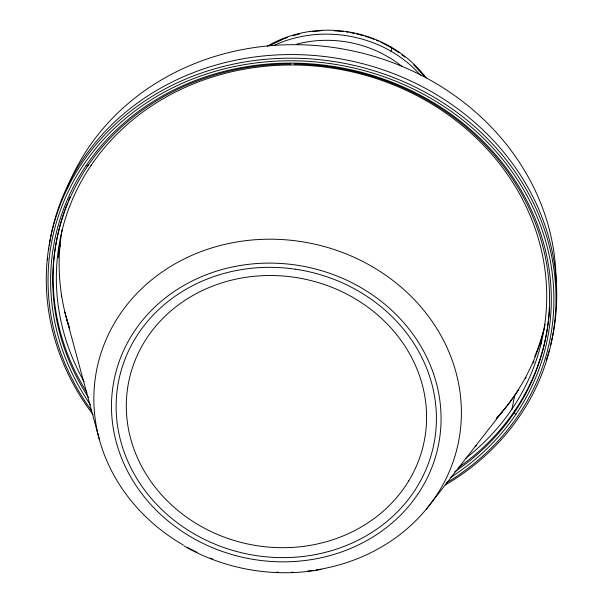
<?xml version="1.0" encoding="UTF-8"?>
<svg xmlns="http://www.w3.org/2000/svg" width="603" height="603" viewBox="0 0 603 603"><rect width="100%" height="100%" fill="white"/><g stroke="black" fill="none" stroke-linecap="round" stroke-linejoin="round"><path stroke-width="0.9" d="M88.091 164.898L87.917 165.75A1.945 0.799 34.1 0 1 86.086 165.621M91.083 165.403L91.181 164.883M511.977 409.06L514.781 395.146M514.743 410.666L514.351 412.61A1.945 0.799 34.1 0 0 515.844 414.412M426.253 509.226L502.623 411.352M390.239 47.275L391.234 47.185C404.726 55.046 416.779 65.448 426.193 77.93M269.692 45.609L284.194 38.675M267.302 46.19C304.839 24.18 353.901 25.273 391.234 47.185M273.785 45.572C322.145 22.816 385.016 34.703 420.344 75.187M285.046 38.388L287.608 37.522M292.726 35.781L299.744 33.941M312.294 31.635L320.517 30.874M321.407 569.398C274.697 578.111 225.153 569.639 183.975 545.926M310.138 31.409L310.651 31.364M321.716 30.323L322.092 30.286M334.356 30.806L343.567 31.627M346.333 31.974L348.172 32.208M349.996 32.524L354.526 33.504M356.343 33.896L363.511 35.781M365.282 36.331L369.699 37.71M370.589 37.981L374.003 39.391M376.566 40.446L378.277 41.147M380.84 42.202L390.631 47.29M391.4 47.788L399.088 52.717M402.005 54.881L404.862 57.112M413.673 64.823L423.999 75.978M66.564 318.595L99.412 439.7M545.089 324.391A246.114 221.203 11.4 0 1 496.148 418.814M69.677 328.876A246.114 221.203 11.4 0 1 62.071 230.044M183.327 545.074A184.473 165.802 11.4 0 1 151.27 280.176A184.473 165.802 11.4 0 1 440.273 334.386A184.473 165.802 11.4 0 1 316.01 569.963M313.213 570.378A184.473 165.802 11.4 0 1 307.598 571.086M293.103 572.179A184.473 165.802 11.4 0 1 291.309 572.239M278.473 572.217A184.473 165.802 11.4 0 1 276.596 572.149M212.761 559.049A184.473 165.802 11.4 0 1 210.243 558.069M197.06 552.318A184.473 165.802 11.4 0 1 187.299 547.313M295.545 269.224A160.745 144.479 11.4 0 1 417.382 486.335A160.745 144.479 11.4 0 1 154.451 502.035A160.745 144.479 11.4 0 1 223.683 273.513A160.956 144.667 11.4 0 1 295.545 269.232M84.088 381.676A246.114 221.203 11.4 0 1 170.302 94.746A246.114 221.203 11.4 0 1 496.842 160.33A246.114 221.203 11.4 0 1 465.689 458.318M548.421 321.346A249.356 224.112 11.4 0 1 458.227 467.672M86.855 392.372A249.356 224.112 11.4 0 1 67.544 202.902M68.538 200.452A249.356 224.112 11.4 0 1 69.918 197.204M549.65 307.492A249.356 224.112 11.4 0 1 548.707 318.904M293.955 64.046A249.356 224.12 11.4 0 1 534.673 221.256A249.356 224.12 11.4 0 1 454.768 471.719M88.46 397.452A249.356 224.12 11.4 0 1 291.151 64.024M296.744 44.147A110.108 98.96 11.4 0 1 402.141 66.564M543.778 329.54A246.114 221.203 11.4 0 1 534.725 356.509M60.24 246.755A246.114 221.203 11.4 0 1 60.458 243.989M476.566 445.459A252.589 227.03 11.4 0 1 475.119 446.619M66.865 188.731A252.589 227.03 11.4 0 1 346.574 49.672A252.589 227.03 11.4 0 1 556.087 282.317M541.795 341.034A247.411 222.371 11.4 0 1 540.703 344.351M533.987 361.468A247.411 222.371 11.4 0 1 533.271 363.074M526.148 377.199A247.411 222.371 11.4 0 1 525.288 378.737M518.897 389.312A247.411 222.371 11.4 0 1 496.525 418.105M68.991 326.359A247.411 222.371 11.4 0 1 64.815 312.053M61.529 296.759A247.411 222.371 11.4 0 1 61.25 295.138M58.446 257.722A247.411 222.371 11.4 0 1 58.853 247.976M549.446 349.627A255.83 229.939 11.4 0 1 546.235 360.285M47.614 259.968A255.83 229.939 11.4 0 1 47.765 258.129M48.647 249.868A255.83 229.939 11.4 0 1 48.888 248.037M49.273 245.293A255.83 229.939 11.4 0 1 346.612 60.021A255.83 229.939 11.4 0 1 550.637 345.074M93.186 414.819A255.83 229.939 11.4 0 1 154.85 94.686A255.83 229.939 11.4 0 1 510.59 165.539A255.83 229.939 11.4 0 1 445.263 484.948M90.352 404.673A251.293 225.861 11.4 0 1 160.7 96.97A251.293 225.861 11.4 0 1 504.96 166.247A251.293 225.861 11.4 0 1 450.856 477.222M91.739 410.869A253.886 228.19 11.4 0 1 157.835 95.802A253.886 228.19 11.4 0 1 508.804 167.272A253.886 228.19 11.4 0 1 446.122 483.041M391.257 47.147A47.117 7.266 -59.9 0 1 391.053 51.79M417.721 494.362L413.583 500.151A165.418 148.677 11.4 0 1 129.871 475.496A165.418 148.677 11.4 0 1 281.375 263.503A165.418 148.677 11.4 0 1 417.721 494.362M408.751 480.855A150.712 135.464 11.4 0 0 294.52 277.297A150.908 135.637 11.4 0 0 227.15 281.307A150.712 135.464 11.4 0 0 162.23 495.576A150.712 135.464 11.4 0 0 408.751 480.855"/></g></svg>
